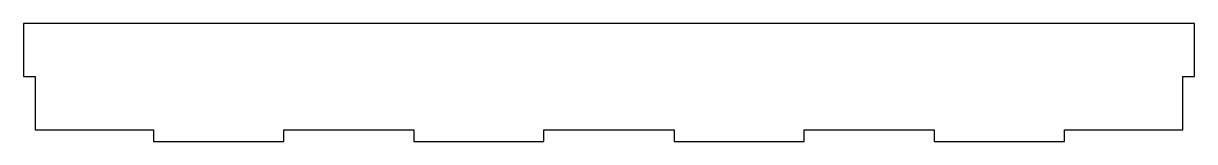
# Model space of a CAD drawing. Header units: millimetres. Extents: x -149 to 149, y 0 to 30.
import ezdxf

# ---------------------------------------------------------------- set-up
doc = ezdxf.new("R2010")
doc.units = ezdxf.units.MM
doc.layers.get('0').update_dxf_attribs({"linetype": 'CONTINUOUS'})

msp = doc.modelspace()

# ---------------------------------------------------------------- linework, layer by layer
msp.add_lwpolyline([(-146, 3), (-115.89, 3), (-115.89, 0), (-82.78, 0), (-82.78, 3), (-49.67, 3), (-49.67, 0), (-16.56, 0), (-16.56, 3), (16.56, 3), (16.56, 0), (49.67, 0), (49.67, 3), (82.78, 3), (82.78, 0), (115.89, 0), (115.89, 3), (146, 3), (146, 16.5), (149, 16.5), (149, 30), (-149, 30), (-149, 16.5), (-146, 16.5)], close=True)

doc.saveas('drawing.dxf')
